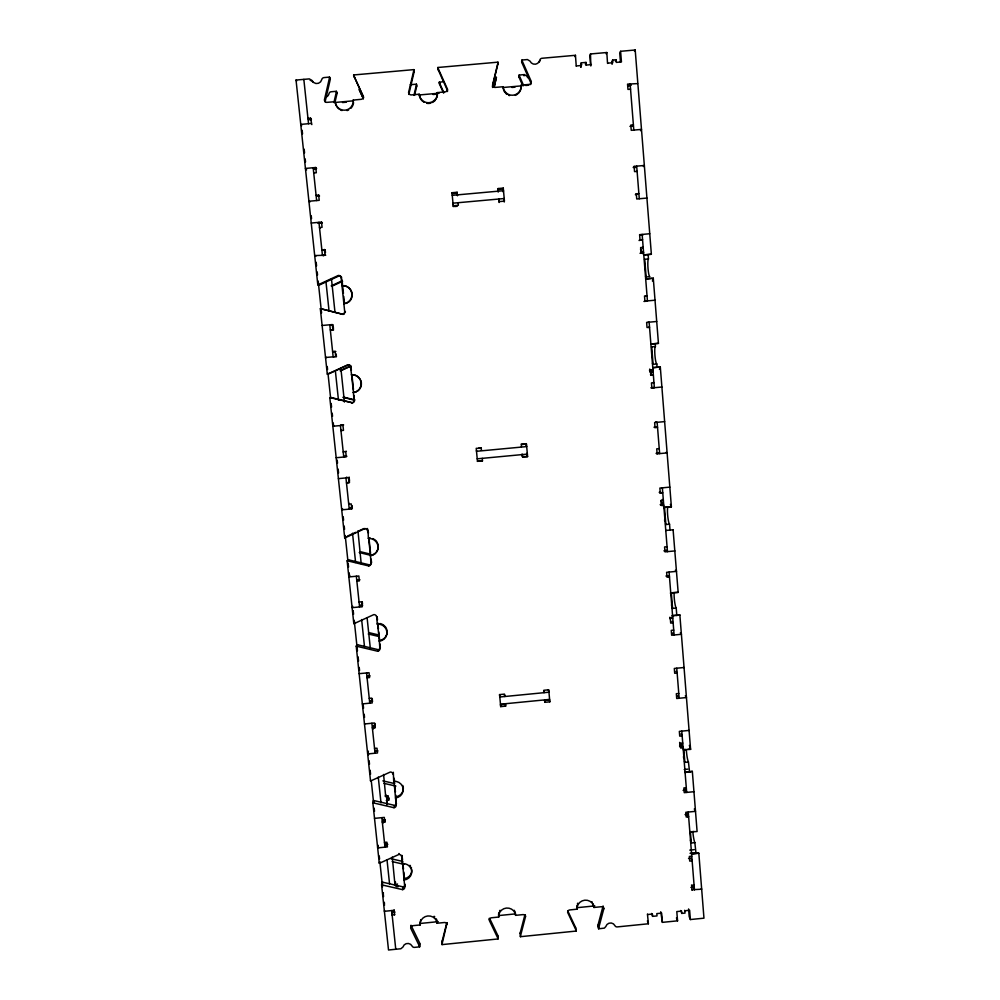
<?xml version="1.0" encoding="UTF-8"?>
<svg xmlns="http://www.w3.org/2000/svg" width="1000" height="1000" viewBox="0 0 1000 1000"><rect width="100%" height="100%" fill="white"/><g stroke="black" fill="none" stroke-linecap="round" stroke-linejoin="round"><path stroke-width="1.5" d="M489.688 918.512L497.713 935.263A2.425 2.325 -8.2 0 1 497.887 935.913L498.05 938.95L442.062 944.6A2.425 2.325 -5.4 0 1 442.1 943.925L447.075 922.613M442.062 944.6L442.225 940.863L446.812 922.837M447.013 924.587A2.425 2.338 -5.3 0 0 444.363 922.513L437.1 923.238L437.175 921.762A8.488 8.15 -4.4 0 0 436.887 920.3M405.075 884.688A2.425 2.338 -2.5 0 1 402.887 886.838L382.738 882.225A2.438 2.338 -1.3 0 0 382.038 882.2L381.6 884.963L388.512 950L400.863 948.75L402.987 946.975A4.862 4.65 -3.4 0 1 412.1 946.062A2.425 2.325 -3.8 0 0 414.538 947.375L419.637 946.862A2.438 2.338 -3.9 0 0 419.462 946.213L419.675 943.65M419.637 946.862L419.875 943.787A2.425 2.325 -3.9 0 0 419.712 943.138L411 925.263L410.812 927.25M419.462 946.213L410.712 928.238A2.438 2.338 -3.5 0 1 412.9 925.675L420.163 924.95L420.275 923.462A8.488 8.15 -4.4 0 1 420.375 921.2M494.263 87.137L496.362 77.075A2.55 2.475 83.2 0 1 496.325 77.812L494.1 86.975M497.775 64.325L497.962 62.162L437.9 67.487L438.05 69.138A2.662 2.587 79 0 0 438.237 69.887L447.5 90.538A2.65 2.587 79.1 0 1 447.413 91.525M404.787 886.7L405.062 884.262M381.6 884.963A2.45 2.35 -1.3 0 1 382.3 885L402.562 889.625L402.85 887.175M402.562 889.625A2.438 2.35 -2.5 0 0 404.738 887.038L402.625 863.775M404.012 880.025A8.562 8.25 -2.4 0 0 411.675 870.975A8.562 8.25 -2.4 0 0 402.3 863.625L402.463 862.288M394.963 912.075L392.55 912.312L392.163 915.238L394.65 914.5M398.237 886.675L395.988 886.475M402.3 863.625L401.688 855.588M394.588 914.987L394.162 909.85M397.537 884L394.4 884.75M395.525 882.05L395.05 885.562L392.275 857.113M398.925 854.137L399.012 853.487M503.338 89.175A9.3 9.038 84.7 0 1 503.038 87.5L503.15 86.737L494.925 87.425A2.662 2.587 83.3 0 1 492.575 85L497.912 62.938A2.688 2.612 83.3 0 0 497.962 62.162M384.5 910.575L384.4 911.3L394.1 910.337M384.338 903.763L384.475 902.812M383.263 893.713L383.413 892.775M396.238 804.788L395.763 795.037M401.562 856.575A2.45 2.362 -1.9 0 0 398.888 854.463L379.975 863.037A2.462 2.375 -0.7 0 1 379.288 863.2L372.875 802.938A2.462 2.387 0.7 0 1 373.587 802.962L393.988 807.7L394.325 805.612M393.988 807.7A2.462 2.387 -0.7 0 0 396.188 805.088L393.9 780.212A8.6 8.338 -0.5 0 1 394.675 780.175M382.413 884.3L382.738 882.225M379.975 863.037L380.087 862.375M379.288 863.2L379.513 861.875M395.45 797.975A8.625 8.363 -0.5 0 0 403.15 788.8A8.625 8.363 -0.5 0 0 393.713 781.338L393.9 780.212M384.8 822.138L385.225 819.688L382.8 819.925L382.35 822.375L384.8 822.138L384.3 817.412L374.513 818.375M386.312 800.475L388.65 800.25L389.038 798.025L386.725 798.25L386.788 804.9M393.713 781.338L393.312 772.262M528.812 78.362A5.075 4.925 86.2 0 1 526.8 76.075L524.338 74.588L519.163 75.05L518.875 76.575A2.525 2.45 85.4 0 0 519.05 77.287L522.837 85.862M576.25 66.225L575.45 55.3L542.038 58.263A2.675 2.587 86.9 0 0 540.05 59.513L539.15 61.725A5.35 5.188 86.3 0 1 530.013 61.112L527.413 59.55L521.962 60.038L521.65 61.725A2.662 2.575 85.5 0 0 521.825 62.475L530.925 83.112A2.65 2.575 86 0 1 530.638 84.6M498.2 192.1L498.137 188.55L503.263 188.088L504.45 201.137L499.325 201.6L499.15 202.488L499.087 199L499.325 201.6M519.087 77.038L519.325 75.763A2.537 2.462 85.4 0 1 519.163 75.05M521.825 62.475L522.087 61.075M521.962 60.038A2.675 2.6 85.5 0 0 522.137 60.788L531.3 81.562A2.662 2.587 86 0 1 528.95 84.438L521.213 85.125L521.05 85.9A9.3 9.038 84.7 0 1 520.037 91.1M524.087 75.862L524.338 74.588M373.713 802.375L374.075 800.612L394.375 805.325A2.45 2.375 -0.7 0 0 396.475 803.612M372.875 802.938L373.375 800.588A2.45 2.375 0.8 0 1 374.075 800.612M452.25 195.338L503.5 190.7L503.225 191.95L503.263 188.088M392.962 774.188A2.462 2.4 0.1 0 0 390.262 772.05L371.225 780.7A2.475 2.4 1.6 0 1 370.525 780.875L370.662 780.312M341.575 277.325A2.587 2.55 60.8 0 0 339.05 275.925L319.337 285.038A2.6 2.55 58.5 0 1 318.612 285.212L317.8 284.788L296.038 80.062L309.325 78.888L311.962 80.45A5.375 5.213 69.7 0 0 321.763 79.575A2.688 2.6 70.1 0 1 324.025 77.588L329.513 77.1A2.7 2.612 70.4 0 1 329.475 77.875L324.4 99.963A2.675 2.6 69.7 0 0 326.688 102.375L335.05 101.7A9.363 9.1 70.9 0 0 345.075 110.188A9.363 9.1 70.9 0 0 353.2 100.087L361.5 99.288A2.675 2.6 72.3 0 0 363.3 96.5L353.812 75.713A2.688 2.6 72.5 0 1 353.625 74.963L413.837 69.625L414.038 71.75M325.4 102.238A2.662 2.587 69.7 0 1 325.188 101.425L330.25 79.463A2.675 2.6 70.4 0 0 330.275 78.688L329.513 77.1M333.913 102.525L336.337 92.025A2.562 2.487 70.4 0 0 336.362 91.3L331.15 91.762A2.55 2.475 70.2 0 0 329 93.65A5.1 4.95 69.7 0 1 326.138 97.088M334.913 102.587L337.025 93.462A2.55 2.475 70.5 0 0 337.05 92.737L336.362 91.3M375.688 750.425L375.05 753.225L371.875 723.25M531.05 82.6L531.3 81.562M409 94.45A2.662 2.587 76.3 0 1 408.913 93.975L414.087 72.025A2.675 2.6 76.7 0 0 414.125 71.25M413.938 95.4L416.413 84.913A2.55 2.487 76.7 0 0 416.45 84.175L410.262 84.725M414.562 95.325L416.675 86.388A2.537 2.475 76.7 0 0 416.712 85.65M503.925 199.725L504.212 198.538L453 203.175L453.088 204.325M492.425 86.538L497.738 64.612A2.675 2.587 83.3 0 0 497.775 63.837M375.337 725.85L372.887 726.087L372.388 728.05L374.85 727.812L375.087 723.462M368.363 751.15L367.663 753.95L377.5 752.975L377 748.2L374.538 748.438M520.138 933.675A2.413 2.312 -9.7 0 1 520.175 933L524.825 915.15M525.288 914.75L525.5 916.7L520.462 936.012A2.425 2.325 -9.7 0 0 520.425 936.688L576.287 931.05L575.65 927.913M652.45 281.087L653.275 278.15L658.438 343.375L650.788 343.988M647.45 914.038L648.388 923.775L617.288 926.912A2.425 2.312 -15 0 1 614.888 925.6A4.838 4.638 -14.6 0 0 605.825 926.513L604.388 928.112L598.625 928.8L597.925 925.825A2.413 2.312 -14.1 0 1 597.975 925.163L603.088 905.938M603.325 906.9L603.8 908.812L598.663 928.125A2.425 2.312 -14.1 0 0 598.625 928.8M372.088 700.288L372.425 699.1M370.45 700.738L369.762 703.188L366.562 672.95M379.913 648.35L380 643.988M370.525 780.875L356.225 646.263A2.5 2.45 7.9 0 1 356.938 646.3L377.625 651.225L378.05 649.85M377.625 651.225A2.487 2.45 5.8 0 0 379.85 648.55L379.325 640.487A8.713 8.55 6.7 0 0 386.8 629.6M650.525 374.637L651.6 371.213M659.45 369.35L660.3 366.925L671.388 506.825L663.938 507.537L661.275 500.6M379.087 641.237A8.738 8.575 6.7 0 0 386.887 631.862A8.738 8.575 6.7 0 0 377.312 624.163L377.55 623.45L379.325 640.487M377.312 624.163L376.662 616.487M574.963 56.662L575.45 55.3M357.088 645.913L357.525 644.75L378.1 649.65A2.475 2.438 5.8 0 0 380.312 647M356.225 646.263L356.812 644.725A2.487 2.438 8 0 1 357.525 644.75M581.287 62.825L580.862 67.138L581.287 62.825L586.013 62.413L586.125 65.35M585.337 64.075L586.013 62.413M607.537 63.438L606.812 52.512L590.513 53.963L589.812 55.675L590.562 64.75M539.338 61.938L539.637 61.2A2.662 2.575 86.9 0 1 540.163 60.575M352.738 606.325L352.113 607.663L362.075 606.7L362.638 605.375L359.812 605.638M590.8 65.987L590.513 53.963M371.15 559.087L371.463 562.125A2.5 2.462 13.7 0 1 369.237 564.825L348.512 559.812A2.5 2.462 16 0 0 347.788 559.775L347.137 560.862L353.812 623.612A2.512 2.462 10.1 0 0 354.513 623.438L354.963 622.375M353.812 623.612L354.412 622.188M360.35 605.163L359.588 606.938L356.337 576.225M606.175 53.9L606.812 52.512M371.012 563.088L371.463 562.125M347.137 560.862A2.512 2.475 16 0 1 347.875 560.9L368.713 565.938L369.175 564.963M611.95 63.712L612.612 60.05L616.087 59.737L616.3 62.4L621.45 61.938L620.6 51.3L635.2 50L651.375 254.262L643.675 254.9M368.713 565.938A2.512 2.475 13.6 0 0 370.95 563.225L370.438 555.288A8.787 8.662 15.5 0 0 377.688 543.488M612.137 64.1L612.612 60.05M620.6 51.3L619.725 53.025L620.462 62.1M615.388 61.137L616.087 59.737M349.7 575.388L348.85 576.95L358.837 575.988L359.363 580.913L356.863 581.15L357.45 579.963L359.938 579.725M634.487 51.3L635.2 50M370.175 555.825A8.812 8.688 15.5 0 0 378.025 546.325A8.812 8.688 15.5 0 0 368.375 538.5L368.638 538.013A8.787 8.662 15.5 0 1 370.238 538.013M368.375 538.5L368.062 530.25M348.025 560.625L348.512 559.812M628.9 85.95L630.125 83.888L633.812 130.087M354.475 400.938A2.55 2.512 44.7 0 1 352.3 402.75L331.275 397.537A2.55 2.512 43.7 0 0 330.55 397.5L329.8 397.7L344.7 537.9A2.537 2.5 19.7 0 0 345.412 537.725L365.037 528.475M637.587 83.6L627.55 84.125L627.975 89.425L630.538 89.188M345.412 537.725L345.9 537M344.7 537.9L345.363 536.925A2.525 2.487 19.8 0 0 346.062 536.763M640.512 130.688L641.488 129.4L631.25 130.325L630.825 125.062L633.387 124.825L632.45 126.137L629.913 126.363M342.625 508.775L341.725 509.85L351.763 508.9L352.125 505.613M671.263 617.238L670.075 618.775L669.688 617.312M350.1 508.062L349.25 509.137L345.95 477.925L346.825 477.075M349.363 503.375L348.725 504.162L351.238 503.925L351.763 508.9M643.35 166.537L644.35 165.463L634.138 166.388L633.2 167.463L636.1 167.2M635.425 167.587L636.688 166.15L639.288 198.762M349 482.7L349.637 482.025L346.488 482.938L349 482.7L348.475 477.688L338.4 478.638M673.1 529.775L678.162 592.375L670.65 592.863M636.325 193.787L635.388 194.7L638.875 193.55L636.325 193.787L636.737 198.988L646.925 198.062M344.637 456.325L343.75 457.025L340.425 425.55L341.337 425.075M343.888 451.5L343.212 452L346.4 451.262M640.837 235.35L642.138 234.425L647.438 300.9L646.112 301.325M640.013 239.825L639.05 240.5L642.55 239.6L640.013 239.825L639.6 234.662L649.75 233.738M642.188 247.975L643.162 247.35L640.625 247.575L641.05 252.738L640.075 253.337L643.575 252.512L641.05 252.738M341.637 430.213L340.95 430.6L343.475 430.363L342.95 425.312L343.625 424.95L340.75 425.225M679.85 614.95L690.588 749.338L683.175 749.762M333.8 425.775L332.837 426.262L342.95 425.312M317.8 284.788A2.612 2.575 58.5 0 0 318.512 284.613L338.338 275.45A2.612 2.562 60.8 0 1 341.163 277.8L341.775 278.2M331.188 285.863L341.962 280.875M331.9 286.25L342.612 281.3M342.975 314.35L321.087 308.775A2.6 2.55 55.8 0 0 320.337 308.738L327.287 374.1A2.587 2.55 48.3 0 0 328 373.938L347.688 364.862A2.575 2.537 50.4 0 1 350.487 367.175L351.438 370.125M350.575 365.788A2.562 2.525 50.5 0 0 348.338 364.837L328.762 373.85A2.575 2.537 48.3 0 1 328.05 374.025L327.287 374.1M340.125 370.788L350.825 365.85M340.788 370.725L350.1 366.438M347.438 536.125L355.725 532.325M358.475 531.062L364 528.538M354.513 623.438L373.8 614.625A2.5 2.462 8.2 0 1 376.55 616.838M665.763 530.462L673.2 529.763M329.8 397.7A2.562 2.525 43.7 0 1 330.538 397.738L352.225 402.775M354.012 400.188L354.087 395.513M646.038 296.125L647.038 295.775L644.513 296.012L644.912 301.125L655.013 300.2M684.788 772.525L690.238 771.85M690.888 771.663L692.337 771.363L697.1 831.525L689.737 831.912M651.35 254.262L644.938 254.788M351.675 402.987A2.562 2.525 44.6 0 0 353.938 400.213L353.45 392.512A8.95 8.85 47.9 0 0 360.788 380.412M647.8 322.463L649.137 322.188L654.375 387.725L653 387.525M648.538 327.463L649.55 327.287L647.025 327.512L646.625 322.413L656.7 321.488M350.487 367.175L351.6 374.775A8.95 8.85 47.9 0 1 359.438 378.1M603.8 908.812A2.425 2.325 -14.4 0 0 601.188 906.737L593.962 907.463A8.488 8.15 -13.5 0 0 584.8 900.188A8.488 8.15 -13.5 0 0 577.1 909.163L569.425 909.975A2.425 2.325 -12.6 0 0 567.663 912.45L576.138 930.4A2.425 2.325 -12.6 0 1 576.287 931.05M690.45 840.1A8.625 1.062 82.8 0 0 691.3 843.012L694.85 842.65L695.913 852.513L698.825 853.25L703.962 918.175L690.375 919.538L689.2 916.625L688.587 908.95M689.775 850.113L694.212 849.675M690.05 853.3L695.987 852.7M691.488 853.825L697.513 853.225M691.587 853.975L698.825 853.25M691.762 856.188L689.362 856.438L689.725 861.1L692.138 860.863L690.95 858.225L688.55 858.475M691.488 885.088L694.087 885.3M690.875 887.412L693.612 887.138M691.862 889.725L701.675 889.225L701.363 888.525M420.275 923.462L438.237 921.65M498.05 938.95A2.438 2.338 -8.2 0 0 497.887 938.3L489.275 920.337A2.425 2.325 -8 0 1 491.463 917.775L498.713 917.05L498.625 915.575L515.487 913.888A8.475 8.137 -8.9 0 0 514.95 911.688M577.1 909.163L576.8 907.712L594.825 905.9M498.713 917.05A8.5 8.162 -8.9 0 1 506.388 908.062A8.5 8.162 -8.9 0 1 515.612 915.35L522.863 914.613A2.425 2.325 -9.8 0 1 525.5 916.7M647.6 914.525L652.412 914.05L652.6 916.363L657.013 915.913L656.812 913.6L661.625 913.112L662.387 922.362L677.55 920.837L676.8 911.587L681.6 911.1L681.787 913.413L685.025 913.088L684.638 910.3M684.837 910.775L689.638 910.3L690.375 919.538M375.188 751.162L377.975 750.888M689.1 730.413L679.35 731.375L679.725 736.137L682.163 735.9L681.025 733.913M682.738 743.05L680.3 743.288L680.688 748.037L683.112 747.8L681.963 745.75L679.55 745.987M684.388 749.638L685.612 749.525M688.037 749.287L690.588 749.338M684.475 761.375A8.575 1.087 83.2 0 0 684.862 762.362L688.45 762.013L689.575 772.05M385.062 796.038L388.175 795.725L388.65 800.25M684.225 769.475L687.812 769.125M685.025 772.038L692.337 771.363M686.3 787.7L683.875 787.938L684.25 792.663L693.95 791.7M683.1 790.375L685.863 790.1M384.475 842.438L386.912 842.2L387.413 846.912L377.65 847.887L378.125 845.3L378.45 848.35M685.037 814.587L687.45 814.35L688.625 816.75L686.2 817L685.825 812.288L695.5 811.338L694.3 808.95M385.05 844.613L387.825 844.338M690.938 831.787L693.962 831.488M672.463 608.237A8.562 1.137 84 0 0 672.575 608.4L676.213 608.05L676.825 615.662M671.938 615.688L678.625 615.075M672.575 615.7L679.95 614.987M672.75 618L670.3 618.237L670.688 623.1L673.138 622.863L672.038 621.45M673.725 630.138L671.263 630.375L671.65 635.225L681.475 634.275L680.325 632.812M359.137 673.675L369.038 672.712L369.55 677.562L367.075 677.8L367.612 676.1L370.075 675.863M684.112 667.5L674.312 668.45L674.7 673.275L677.15 673.025L676.025 671.363M369.25 698.35L371.725 698.112L372.225 702.938L362.35 703.9M369.925 701.375L372.725 701.1M548.362 689.837L548.962 692.2L499.8 697L499.562 694.6L504.487 694.112L504.712 696.513L504.513 694.712M500.487 704.212L549.612 699.412M505.625 706.137L505.412 704.287L500.525 704.762L500.712 706.612L505.625 706.137L505.4 703.737M549.825 701.825L549.388 700L544.5 700.475L544.925 702.3L549.825 701.825L548.737 689.788L543.825 690.275L544.05 692.675L543.625 690.9M364.487 723.975L374.35 723.012L374.85 727.812M678.775 693.462L676.338 693.7L676.712 698.5L686.488 697.537L685.312 695.75M349.538 508.363L352.388 508.1M669.825 487.125L659.875 488.075L660.275 493.038L662.763 492.8L659.225 492.312L660.275 493.038M661.263 505.425L663.75 505.188L660.212 504.637L661.263 505.425L660.875 500.475L663.35 500.238L662.288 499.475M665.062 507.238L671.388 506.825M665.525 523.913A8.6 1.15 84.5 0 0 665.888 524.525L669.538 524.175L670 529.987M667.062 546.712L664.587 546.95L664.987 551.862L674.875 550.925M663.913 550.837L666.725 550.562M359.075 602.038L361.562 601.8L362.075 606.7M665.925 576.038L668.388 575.8L669.475 576.962L667.013 577.2L666.612 572.312L676.5 571.362L675.362 570.225M671.888 592.75L678.162 592.375M652.487 363.325A8.762 1.175 85.4 0 0 653.112 364.312L656.812 363.963L657.05 366.95M660.3 366.925L652.7 367.688L658.95 367.15M650.45 370.262L652.962 370.025L649.438 370.213L650.45 370.262L650.85 375.325L653.363 375.087L652.337 375.012M653.088 371.838L650 372.125L649.75 369.038M650.85 387.8L653.7 387.537M661.9 387.013L651.862 387.95L651.462 382.9L653.975 382.675L652.938 382.55M664.638 421.613L654.638 422.55L655.037 427.575L657.537 427.337L654.013 427.2L655.037 427.575M344.05 456.538L346.925 456.262M336.175 457.738L346.262 456.8L345.737 451.763M478.713 448.075L481.3 448.325L476.225 448.312L477.463 461.325L482.475 460.85L482.25 458.35M521.15 444.087L526.462 444.075L527.6 456.6L522.587 457.075L522.362 454.575M526.462 444.075L521.45 444.55L521.375 446.587M477.225 458.825L527.375 454.1L526.925 453.413M527.6 456.6L522.288 456.55L522.062 454.062M659.237 448.612L656.737 448.85L657.138 453.837L667.113 452.9L666.025 452.4M658.938 453.062L656.1 453.338L657.138 453.837M641.625 251.912L642.875 251.8M644.538 259.55A8.9 1.175 85.9 0 1 644.725 259.288L648.462 258.95L648.162 255.15M645.537 276.25A8.9 1.175 85.9 0 0 646.137 277L649.875 276.65A8.9 1.2 85.9 0 1 648.012 268.387A8.9 1.2 85.9 0 1 648.462 258.95M653.275 278.15L645.6 279L651.912 278.412M322.125 325.487L332.325 324.55L332.863 329.675L333.6 329.837L330.312 329.913L332.863 329.675M330.163 325.012L333.062 324.738M643.938 301.45L646.8 301.188M335.875 351.488L332.612 351.675L335.15 351.438L335.7 356.55L336.413 356.562L336.15 354.025M336.413 356.562L325.525 357.488L326.55 357.5M652.038 343.862L658.438 343.375M651.513 347.013A8.762 1.175 85.4 0 1 651.712 346.863L655.425 346.512L655.225 344.012M313.663 168.85L316.6 168.588L315.763 167.5L305.425 168.438L306.625 169.862M313.725 173L316.312 172.763L315.763 167.5M318.663 195.087L316.087 195.312L316.925 196.238L319.488 196L318.663 195.087L319.212 200.325L308.913 201.25L309.788 202.138M637.1 171.388L634.55 171.612L634.138 166.388M457.137 192.262L457.188 193.188L452.088 193.65L452.013 192.725L457.137 192.262L457.425 195.787L457.388 194.875M497.962 189.5L503.062 189.037M454.588 206.525L457.137 206.287M311.238 223.038L321.512 222.1L322.325 222.875L317.938 223.275M325.188 250.062L321.838 249.675L325.188 250.062L325.462 252.638M322.812 255.487L325.725 255.225L314.688 255.575L315.812 256.35M640.075 235.225L642.962 234.963M580.638 64.488L581.812 64.388M611.788 61.725L612.65 61.65M576.35 65.95L581.512 65.487M586.237 65.062L591.388 64.612M607.675 63.163L612.825 62.713M443.475 92.925L439.613 84.35A2.525 2.462 78.9 0 1 439.45 83.637L439.3 82.15L443.925 81.737M437.9 67.487A2.675 2.6 79 0 0 438.075 68.25L447.4 89.025A2.675 2.6 79.1 0 1 445.062 91.912L437.3 92.6A9.35 9.087 77.7 0 1 429.137 102.7A9.35 9.087 77.7 0 1 419.2 94.213L411.438 94.9A2.675 2.6 76.3 0 1 408.587 92.475L413.8 70.4A2.688 2.612 76.7 0 0 413.837 69.625M335.05 101.7L335.412 102.425L353.512 100.812L353.2 100.087M419.2 94.213L419.325 94.963L439.05 93.2M503.038 87.5L521.2 85.887M525.688 85.487L528.775 85.213M342.5 102.55L346.275 102.212M432.962 94.5L436.062 94.225M511.912 87.475L514.95 87.2M628.112 85.538L631.25 85.25M310.55 118.175L307.962 118.413L308.85 119.763L311.425 119.537L310.55 118.175L311.837 124.588M311.112 123.475L300.75 124.4L301.675 125.725M334.125 356.8L333.15 356.775L329.775 324.775L330.775 325.037M310.2 80.475L310.975 80.525M391.075 858.75L402.9 861.462M392.188 861.612L404.062 864.338M382.875 780.85L394.775 783.625M383.95 783.337L395.913 786.125M368.738 632.587L379.288 635.1M368.237 633.987L378.837 636.512M360.238 551.663L370.863 554.237M359.25 552.55L370.588 555.3M343.562 397.125L354.975 399.963M342.912 397.312L354.4 400.163M321.287 308.85L343.062 314.387A2.575 2.537 57.7 0 0 344.412 313.837M655.75 421.875L657.138 422.325L659.638 453.6L658.238 452.925M320.337 308.738L321.15 309.012A2.575 2.537 55.8 0 1 321.887 309.062M344.75 311.363L345.337 311.588A2.575 2.537 57.7 0 1 345.25 312.55M341.975 285.562A9.1 8.95 59.6 0 1 351.85 293.762A9.1 8.95 59.6 0 1 343.862 303.6L341.163 277.8M323.45 255.65L322.388 254.875L318.95 222.338L320.037 223.363M311.737 80.825L312.825 82.025M320.312 228.287L319.5 227.55L322.062 227.325L321.512 222.1M666.012 550.262L667.463 551.638L662.362 487.837M314.312 169.175L313.175 167.738L316.637 200.55M672.625 633.038L674.112 634.987L669.087 572.075M526.25 445.962L526.7 446.587L476.512 451.3L476.438 450.637M677.65 695.863L679.163 698.263L676.762 668.213M296.038 80.062L296.65 81.075M640.5 249.288L643.138 253.962M324.663 100.45L325.188 101.425M685.125 789.375L686.675 792.412L681.787 731.137M329.475 77.875L330.125 79.2M336.45 92.275L337.025 93.462M567.663 910.675L575.55 927.412A2.413 2.312 -12.6 0 1 575.712 928.062M671.275 506.65L670.387 504.387M353.925 75.987L363.288 96.688M363.375 98.787L360.012 91.425A2.537 2.462 72.5 0 1 359.837 90.712L359.263 89.262A2.55 2.475 72.5 0 0 359.438 89.975L363.387 98.612M439.3 82.15A2.537 2.475 78.9 0 0 439.475 82.863L443.9 92.725M519.325 75.763L523.688 85.625M359.438 89.975L359.913 91.175M353.625 74.963L354.263 76.562A2.675 2.587 72.5 0 0 354.45 77.312M363.3 96.5L363.688 97.487M680.662 910.525L681.787 913.413M676.45 917.913L677.55 920.837M662.387 922.362L660.725 911.762M690.475 749.05L689.362 745.4M651.625 913.45L652.6 916.363M647.425 920.837L648.388 923.775M681.375 743.675L682.45 747.325M593.962 907.463L593.625 906.025A8.462 8.125 -13.5 0 0 593.1 903.825M597.975 925.163L598.55 927.638M408.688 92.975L408.913 93.975M416.45 84.175L416.675 86.388M481.45 450.337L481.213 447.85M482.475 460.85L477.463 461.325M437.3 92.6L437.388 93.35A9.312 9.062 77.7 0 1 436.775 97.7M385.788 846.062L385.538 843.725L384.975 847.15L381.85 817.65M325.975 281.887L329.025 310.75M335.387 371.075L338.475 400.225M352.525 533.263L355.613 562.475M361.637 619.562L364.513 646.787M372.887 726.087L373.188 728.988M378.275 777.125L381 802.925M382.8 819.925L383.125 823M387.013 859.775L389.55 883.825M303.837 79.375L308.525 123.713M391.675 910.575L395.763 949.262M302.15 130.262L302.538 133.85M304.163 149.162L304.562 152.9M305.2 158.938L305.525 161.962M311.238 215.787L311.537 218.612M316.175 262.275L316.562 265.875M317.213 271.95L317.538 274.988M318.175 281.062L321.562 312.975M327.25 366.512L327.575 369.525M327.975 373.312L330.588 397.863M331.188 403.475L331.562 407.062M332.212 413.2L332.537 416.275M333.25 422.912L333.562 425.9M337.2 460.175L337.525 463.15M338.15 469.087L338.575 473.013M343.225 516.788L343.575 520.138M344.212 526.087L344.55 529.362M345.213 535.513L347.825 560.112M348.15 563.188L348.562 567.05M349.175 572.863L349.487 575.775M353.188 610.65L353.575 614.225M354.212 620.275L357.45 650.788M358.1 656.838L358.55 661.112M359.225 667.45L359.55 670.475M363.225 705.138L363.55 708.2M364.2 714.275L364.538 717.412M368.188 751.85L368.512 754.825M369.137 760.775L369.5 764.188M370.15 770.263L370.562 774.163M371.275 780.888L373.537 802.125M374.175 808.2L374.513 811.338M379.25 855.975L379.575 859.025M379.9 862.013L382.537 886.825M383.188 892.987L383.562 896.587M384.175 902.237L384.5 905.325M342.013 279.775L342.488 284.325M342.8 287.35L343.438 293.412M343.75 296.438L344.538 304.012M351.9 374.6L353.462 389.538M368.125 530.138L368.45 533.188M368.925 537.75L370.513 552.987M377.188 616.95L377.5 619.95M377.812 622.962L378.438 628.975M378.75 631.975L379.538 639.487M394 778.138L394.475 782.75M394.8 785.812L395.438 791.963M402.062 855.462L402.537 860.013M402.85 863.05L403.488 869.112M403.8 872.138L404.438 878.2M351.6 374.775L353.45 392.512M368.638 538.013L370.438 555.288M343.862 303.6L344.663 311.325A2.587 2.55 57.7 0 1 342.375 314.125M386.4 795.238L387.337 804.112M331.463 278.788L335 312.45M340.838 367.987L344.425 402.05M357.962 530.837L361.213 563.787M367.137 618.088L370.363 648.737M383.587 774.488L385.712 796.7M333.188 326.012L333.462 328.562M349.113 477.05L349.5 480.788M362.25 601.712L362.512 604.15M324.4 249.45L324.95 254.638M438.1 68.513L438.237 69.887M439.475 82.863L439.588 84.1M452.013 192.725L453.312 206.637L453.25 205.775L458.363 205.312L458.125 202.7L458.162 203.575M499.575 694.587L500.712 706.612M520.175 933L520.425 936.688M503.975 199.137L504.237 202.025M526.138 443.625L526.388 446.388M527.013 453.312L527.263 456.075M498.137 188.55L498.375 191.163M544.7 699.9L544.925 702.3M515.55 914.613L515.612 915.35M644.725 259.288L646.137 277M651.712 346.863L653.112 364.312M665.888 524.525L664.525 507.512A8.6 1.15 84.5 0 0 664.425 507.463M671.35 593.025L672.575 608.4M683.8 749.137L684.862 762.362M690.375 831.5L691.3 843.012M688.25 812.05L694.463 889.95L692.875 886.263L692.962 887.412M687.45 814.35L687.688 817.362M691.688 885.55L692.062 890.188M679.65 742.387L680.013 746.95M447.4 89.025L447.463 90.037M497.75 935.775L497.887 938.3M489.188 918.375L489.237 919.35M351.037 366.675A2.562 2.525 50.5 0 1 351.125 367.137M347.413 302.825A9.075 8.925 59.6 0 1 345.8 303.463M342.312 285.763A9.075 8.925 59.6 0 1 351.887 297.325M351.6 298.175A9.075 8.925 59.6 0 1 348.188 302.387M351.287 374.812A8.975 8.875 47.9 0 1 361.087 382.887A8.975 8.875 47.9 0 1 353.15 392.6M359.963 378.837A8.95 8.85 47.9 0 1 360.425 379.613M342.025 110.538A9.338 9.075 70.9 0 1 340.312 109.825M339.5 109.325A9.338 9.075 70.9 0 1 335.412 102.425M353.537 102.513A9.338 9.075 70.9 0 1 352.938 105.162M352.562 106.025A9.338 9.075 70.9 0 1 352.088 106.838M351.538 107.613A9.338 9.075 70.9 0 1 350.9 108.312M348.675 109.938A9.338 9.075 70.9 0 1 347.05 110.588M430.875 103.112A9.312 9.062 77.7 0 1 426.725 103.287M424.162 102.35A9.312 9.062 77.7 0 1 423.363 101.85M422.6 101.275A9.312 9.062 77.7 0 1 419.325 94.963M436.4 98.55A9.312 9.062 77.7 0 1 435.925 99.375M435.363 100.138A9.312 9.062 77.7 0 1 434.038 101.475M433.288 102.013A9.312 9.062 77.7 0 1 432.5 102.475M521.213 85.125A9.325 9.062 84.7 0 1 513 95.225A9.325 9.062 84.7 0 1 503.15 86.737M509.5 95.612A9.3 9.038 84.7 0 1 508.65 95.3M507.013 94.4A9.3 9.038 84.7 0 1 505.575 93.162M504.963 92.45A9.3 9.038 84.7 0 1 503.612 90.025M519.562 91.925A9.3 9.038 84.7 0 1 518.362 93.387M517.663 94.012A9.3 9.038 84.7 0 1 516.912 94.562M516.125 95.025A9.3 9.038 84.7 0 1 515.312 95.388M492.7 87.5A2.65 2.575 83.3 0 1 492.512 87.025M364.825 528.825A2.525 2.487 18.2 0 1 367.6 531.062M367.212 528.462A2.512 2.475 18.2 0 1 367.587 528.825M372.75 538.6A8.787 8.662 15.5 0 1 373.562 538.975M374.338 539.425A8.787 8.662 15.5 0 1 377.325 542.712M379.975 623.55A8.713 8.55 6.7 0 1 381.637 624.025M382.438 624.388A8.713 8.55 6.7 0 1 383.212 624.837M383.938 625.363A8.713 8.55 6.7 0 1 384.613 625.962M385.213 626.613A8.713 8.55 6.7 0 1 386.525 628.825M402.762 785.425A8.6 8.338 -0.5 0 1 395.637 796.8M411.812 869.625A8.537 8.225 -2.4 0 1 404.175 878.65M409.963 865.288A8.537 8.225 -2.4 0 1 410.475 865.962M411.25 867.412A8.537 8.225 -2.4 0 1 411.512 868.15M420.163 924.95A8.512 8.175 -4.4 0 1 427.8 915.962A8.512 8.175 -4.4 0 1 437.1 923.238M420.562 920.413A8.488 8.15 -4.4 0 1 420.838 919.638M434.113 916.275A8.488 8.15 -4.4 0 1 434.762 916.838M436.275 918.838A8.488 8.15 -4.4 0 1 436.625 919.562M442.188 941.538A2.413 2.312 -5.4 0 1 442.225 940.863M498.625 915.575A8.475 8.137 -8.9 0 1 498.925 912.537M499.575 911.012A8.475 8.137 -8.9 0 1 500.025 910.275M514.188 910.263A8.475 8.137 -8.9 0 1 514.612 910.962M576.8 907.712A8.462 8.125 -13.5 0 1 576.925 905.462M577.413 903.9A8.462 8.125 -13.5 0 1 577.775 903.15M591.862 901.725A8.462 8.125 -13.5 0 1 592.362 902.4M496.2 78.587A2.537 2.462 83.2 0 1 496.163 79.312M694.85 842.65A8.625 1.075 82.8 0 1 692.837 831.737M688.45 762.013A8.575 1.113 83.2 0 1 686.35 750.013M683.725 758.263A8.575 1.087 83.2 0 1 683.45 756.65M676.213 608.05A8.562 1.15 84 0 1 674.613 601.512A8.562 1.15 84 0 1 674.163 592.725M672.2 607.663A8.562 1.137 84 0 1 671.488 604.875M670.512 593.612A8.562 1.137 84 0 1 670.588 592.6M664.675 520.6A8.6 1.15 84.5 0 1 664.55 519.837M669.538 524.175A8.6 1.175 84.5 0 1 667.613 514.712A8.6 1.175 84.5 0 1 668.188 507.163M656.812 363.963A8.75 1.2 85.4 0 1 654.925 355.275A8.75 1.2 85.4 0 1 655.425 346.512"/></g></svg>
